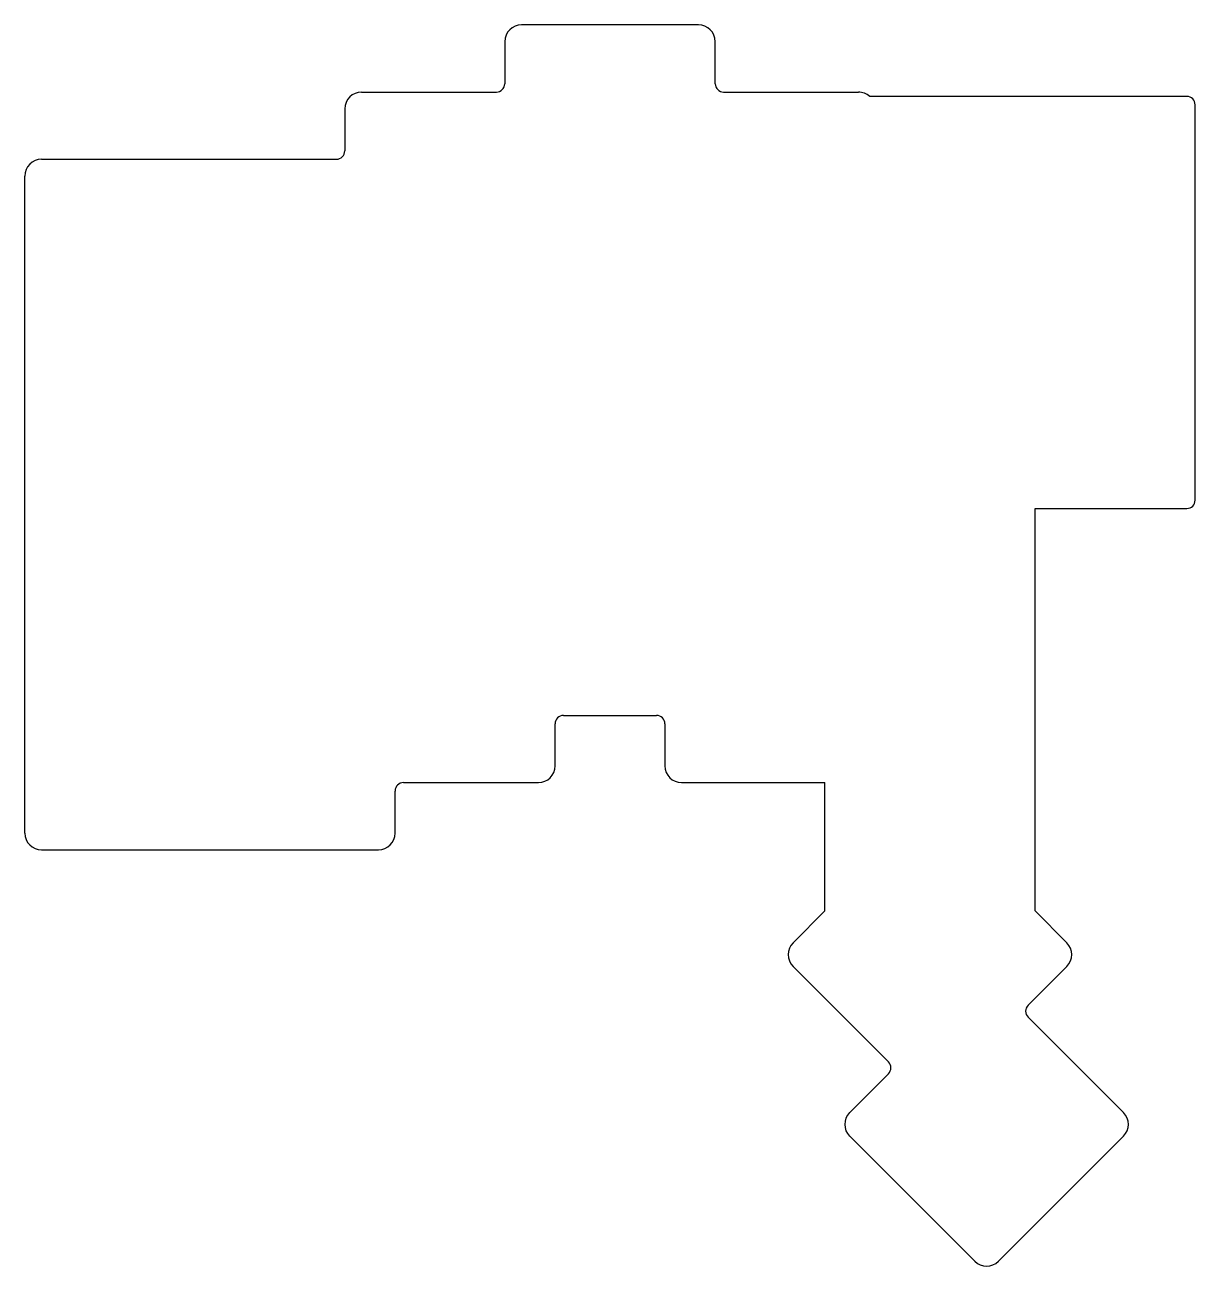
# Model space of a CAD drawing. Header units: millimetres. Extents: x 137 to 277, y -212 to -64.
import ezdxf

# ---------------------------------------------------------------- set-up
doc = ezdxf.new("R2010")
doc.units = ezdxf.units.MM

msp = doc.modelspace()

# ---------------------------------------------------------------- linework, layer by layer
for p, q in [((217.68, -64.33), (196.62, -64.33)), ((194.62, -66.33), (194.62, -71.33)), ((219.68, -71.33), (219.68, -66.33)), ((177.57, -72.33), (193.62, -72.33)), ((220.68, -72.33), (236.72, -72.33)), ((275.82, -72.85), (238.08, -72.85)), ((276.82, -120.9), (276.82, -73.85)), ((175.57, -74.33), (175.57, -79.33)), ((139.47, -80.33), (174.57, -80.33)), ((137.47, -160.53), (137.47, -82.33)), ((257.77, -169.81), (257.77, -121.9)), ((257.77, -121.9), (275.82, -121.9)), ((200.62, -152.53), (200.62, -147.53)), ((201.62, -146.53), (212.68, -146.53)), ((213.68, -147.53), (213.68, -152.53)), ((182.57, -154.53), (198.62, -154.53)), ((215.68, -154.53), (232.72, -154.53)), ((232.72, -169.81), (232.72, -154.53)), ((181.57, -160.53), (181.57, -155.53)), ((139.47, -162.53), (179.57, -162.53)), ((232.72, -169.81), (228.95, -173.59)), ((261.55, -173.59), (257.77, -169.81)), ((228.95, -176.41), (240.3, -187.76)), ((256.93, -181.03), (261.55, -176.41)), ((268.28, -193.79), (256.93, -182.44)), ((240.3, -189.18), (235.69, -193.79)), ((235.69, -196.62), (250.57, -211.5)), ((253.4, -211.5), (268.28, -196.62))]:
    msp.add_line(p, q)
for centre, radius, start, end in [((196.62, -66.33), 2, 90, 180), ((217.68, -66.33), 2, 0, 90), ((177.57, -74.33), 2, 90, 180), ((193.62, -71.33), 1, 270, 0), ((220.68, -71.33), 1, 180, 270), ((236.72, -74.33), 2, 47.5189, 90), ((275.82, -73.85), 1, 0, 90), ((174.57, -79.33), 1, 270, 0), ((139.47, -82.33), 2, 90, 180), ((275.82, -120.9), 1, 270, 0), ((201.62, -147.53), 1, 90, 180), ((212.68, -147.53), 1, 0, 90), ((198.62, -152.53), 2, 270, 360), ((215.68, -152.53), 2, 180, 270), ((182.57, -155.53), 1, 90, 180), ((139.47, -160.53), 2, 180, 270), ((179.57, -160.53), 2, 270, 360), ((230.37, -175), 2, 135, 225), ((260.13, -175), 2, 315, 405), ((257.64, -181.74), 1, 135, 225), ((239.59, -188.47), 1, 315, 45), ((237.1, -195.21), 2, 135, 225), ((266.87, -195.21), 2, 315, 405), ((251.99, -210.09), 2, 225, 315)]:
    msp.add_arc(centre, radius, start, end)

doc.saveas('drawing.dxf')
